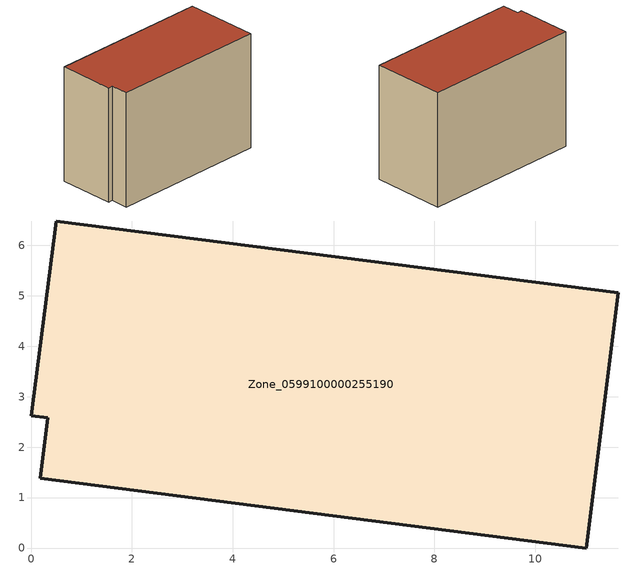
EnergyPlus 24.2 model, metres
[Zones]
Zone_0599100000255190
 floor ground (C_G): 11.65,5.06 11.01,0 0.18,1.38 0.33,2.58 0,2.62 0.5,6.48 z0
 wall outside (C_F): 11.01,0 11.65,5.06 0.5,6.48 0,2.62 0.33,2.58 0.18,1.38 11.01,0 z0:8.02
 roof outside (C_R): 0.18,1.38 11.01,0 11.65,5.06 0.5,6.48 0,2.62 0.33,2.58 z8.02
[BUILDING]
Pand.0599100000255190: North Axis=0; Terrain=City; Loads Convergence Tolerance Value=0.04; Temperature Convergence Tolerance Value=0.4; Solar Distribution=FullExterior; Maximum Number of Warmup Days=25; Minimum Number of Warmup Days=1
[Site:Location]
Rotterdam.The.Hague.AP_ZH_NLD Design_Conditions: Latitude=51.96; Longitude=4.45; Time Zone=1; Elevation=-4.5
[SITE:GROUNDTEMPERATURE:BUILDINGSURFACE]
18, 18, 18, 18, 18, 18, 18, 18, 18, 18, 18, 18
[MATERIAL] Thermal Absorptance=0.9; Solar Absorptance=0.7; Visible Absorptance=0.7
Name | Roughness | Thickness | Conductivity | Density | Specific Heat
G.TI.1975-1991 | MediumSmooth | 0.15 | 0.288461 | 540 | 1210
F.TI.1975-1991 | Rough | 0.3 | 0.230769 | 1920 | 840
R.TI.1975-1991 | MediumRough | 0.2 | 0.153846 | 1500 | 1000
[CONSTRUCTION]
C_G: G.TI.1975-1991
C_F: F.TI.1975-1991
C_R: R.TI.1975-1991
[ZONE]
Zone_0599100000255190: Type=1; Multiplier=1; Ceiling Height=Autocalculate; Volume=Autocalculate; Floor Area=autocalculate; Part of Total Floor Area=Yes
[ZONEINFILTRATION:DESIGNFLOWRATE]
Infil_Zone_0599100000255190: Zone or ZoneList or Space or SpaceList=Zone_0599100000255190; Schedule=AlwaysOn; Design Flow Rate Calculation Method=Flow/Area; Flow Rate per Floor Area=0.003; Constant Term Coefficient=1; Temperature Term Coefficient=0; Velocity Term Coefficient=0; Velocity Squared Term Coefficient=0
[HVACTEMPLATE:ZONE:IDEALLOADSAIRSYSTEM]
Zone_0599100000255190: Maximum Heating Supply Air Temperature=50; Minimum Cooling Supply Air Temperature=13; Maximum Heating Supply Air Humidity Ratio=0.0156; Minimum Cooling Supply Air Humidity Ratio=0.0077; Heating Limit=NoLimit; Cooling Limit=NoLimit; Dehumidification Control Type=ConstantSensibleHeatRatio; Cooling Sensible Heat Ratio=0.7; Dehumidification Setpoint=60; Humidification Control Type=None; Humidification Setpoint=30; Outdoor Air Method=None; Outdoor Air Flow Rate per Person=0.00944; Outdoor Air Flow Rate per Zone Floor Area=0; Outdoor Air Flow Rate per Zone=0; Demand Controlled Ventilation Type=None; Outdoor Air Economizer Type=NoEconomizer; Heat Recovery Type=None; Sensible Heat Recovery Effectiveness=0.7; Latent Heat Recovery Effectiveness=0.65
[ZONECONTROL:THERMOSTAT]
ThermostatControl_Zone_0599100000255190: Zone or ZoneList=Zone_0599100000255190; Control Type Schedule=DualSetpointControlType; Control 1=Thermostat_Zone_0599100000255190; Temperature Difference Between Cutout And Setpoint=0
[THERMOSTATSETPOINT:DUALSETPOINT]
Thermostat_Zone_0599100000255190: Heating Setpoint Temperature Schedule=HeatingSetpoint_Zone_0599100000255190; Cooling Setpoint Temperature Schedule=CoolingSetpoint_Zone_0599100000255190
[SCHEDULE:COMPACT]
HeatingSetpoint_Zone_0599100000255190: Through: 12/31, For: AllDays, Until: 24:00, 21
CoolingSetpoint_Zone_0599100000255190: Through: 12/31, For: AllDays, Until: 24:00, 24
DualSetpointControlType: Through: 12/31, For: AllDays, Until: 24:00, 4
AlwaysOn: Through: 12/31, For: AllDays, Until: 24:00, 1
